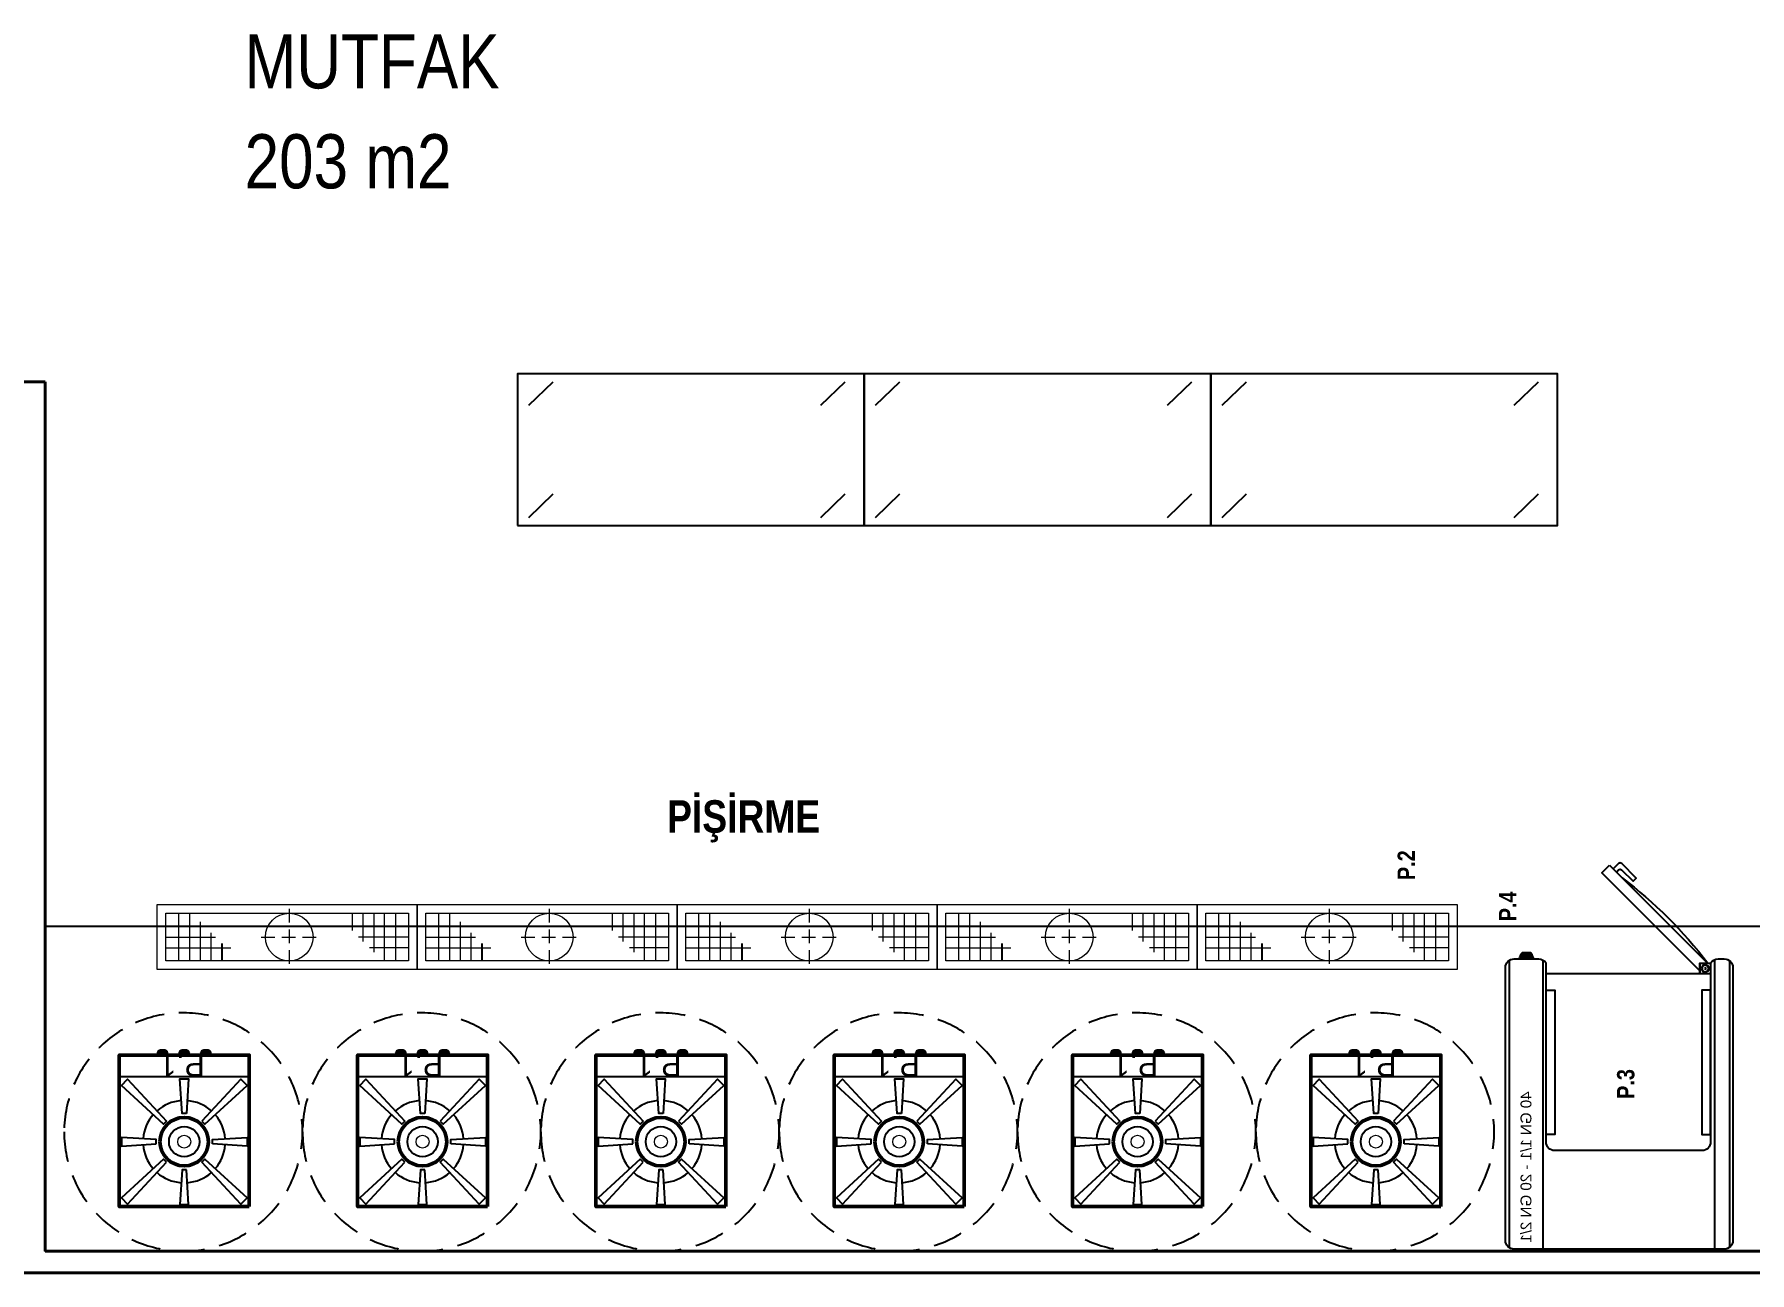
# Model space of a CAD drawing. Header units: centimetres. Extents: x 3125 to 7752, y 12316 to 13705.
# Drawn here: x 3966 to 4758, y 12317 to 12889 of the extents above; entities that cross this region are included whole.
import ezdxf
from ezdxf.enums import TextEntityAlignment as Align

# ---------------------------------------------------------------- set-up
doc = ezdxf.new("R2010")
doc.units = ezdxf.units.CM
doc.linetypes.add('DASHED2', pattern=[9.524999999999995, 6.349999999999998, -3.174999999999998])
doc.linetypes.add('HIDDEN', pattern=[0.375, 0.25, -0.125])
for name, color, linetype, lineweight in [('-DWG_ANA', 7, 'Continuous', 50), ('-DWG_DETAY1', 7, 'Continuous', 25), ('-DWG_DETAY2', 7, 'Continuous', 15), ('A_text', 7, 'Continuous', 9), ('BL-C', 140, 'Continuous', 0), ('DUVAR', 1, 'Continuous', 40), ('NO', 7, 'Continuous', 30), ('PLAN', 253, 'Continuous', 15), ('yerizg-a', 7, 'Continuous', 15), ('yerizg-b', 7, 'Continuous', 9)]:
    doc.layers.add(name, color=color, linetype=linetype, lineweight=lineweight)
doc.layers.add('0-MUTFAK', color=7, linetype='Continuous')
doc.layers.add('sıhhi tesisat', color=162, linetype='Continuous')
doc.styles.add('ekp-yazı', font='arial.ttf', dxfattribs={"height": 10})
doc.styles.add('GZP', font='ARIALN.TTF')
doc.styles.add('ROMANS', font='ROMANSTW.SHX', dxfattribs={"width": 0.8})
doc.styles.get("Standard").update_dxf_attribs({"font": 'arial.ttf'})

# ---------------------------------------------------------------- blocks, each defined once
blk = doc.blocks.new('1-OG6')
at = {"layer": '-DWG_DETAY1', "color": 0}
for points in [[(-30, 30), (-30, -30), (30, -30), (30, 30)], [(-8.106508875739678, 9.455621301774954), (-9.514792899408343, 8.035502958579853), (-29, 26), (-26.18343195266277, 28.84023668639065)], [(-1, 13), (1, 13), (2, 29), (-2, 29)], [(8.106508875739678, 9.455621301774954), (9.514792899408343, 8.035502958579853), (29, 26), (26.18343195266277, 28.84023668639065)], [(-13, 1), (-13, -1), (-29, -2), (-29, 2)], [(13, 1), (13, -1), (29, -2), (29, 2)], [(-8.106508875739678, -9.455621301774954), (-9.514792899408343, -8.035502958579853), (-29, -26), (-26.18343195266277, -28.84023668639065)], [(-1, -13), (1, -13), (2, -29), (-2, -29)], [(8.106508875739678, -9.455621301774954), (9.514792899408343, -8.035502958579853), (29, -26), (26.18343195266277, -28.84023668639065)]]:
    blk.add_lwpolyline(points, close=True, dxfattribs=at)
for points in [[(-1.441402574057633, 18.94524633303808, 0.1627473270990129), (-12.54640674280153, 14.2684153935952, 0.1627473270990129)], [(12.54640674280153, 14.2684153935952, 0.1627473270990137), (1.441402574057633, 18.94524633303808, 0.1627473270990137)], [(-14.35744449996537, 12.4444279671834, 0.1609194486079934), (-18.94524633303831, 1.441402574057974, 0.1609194486079934)], [(18.94524633303831, 1.441402574057974, 0.1609194486079939), (14.35744449996525, 12.4444279671834, 0.1609194486079939)], [(-18.94524633303831, -1.441402574057974, 0.160919448607993), (-14.35744449996537, -12.4444279671834, 0.160919448607993)], [(14.35744449996525, -12.4444279671834, 0.1609194486079941), (18.94524633303831, -1.441402574057974, 0.1609194486079941)], [(-12.54640674280153, -14.2684153935952, 0.1627473270990128), (-1.441402574057744, -18.94524633303808, 0.1627473270990128)], [(1.441402574057744, -18.94524633303808, 0.1627473270990134), (12.54640674280153, -14.2684153935952, 0.1627473270990134)]]:
    blk.add_lwpolyline(points, format="xyb", dxfattribs=at)
blk.add_circle((0, 0), 7, dxfattribs=at)
at = {"layer": '-DWG_DETAY2', "color": 0}
blk.add_circle((0, 0), 3, dxfattribs=at)
blk = doc.blocks.new('DE')
at = {"layer": '-DWG_ANA', "color": 0}
blk.add_lwpolyline([(-1128.999238348792, 18312.35682853686), (-1188.999238348792, 18312.35682853686), (-1188.999238348792, 18242.35682853686), (-1128.999238348792, 18242.35682853686)], close=True, dxfattribs=at)
blk.add_circle((-1158.999238348792, 18282.35682853686), 11.18033988749895, dxfattribs=at)
at = {"color": 7}
for points in [[(-1171.499238348792, 18241.83104591216), (-1166.499238348792, 18241.83104591216), (-1166.499238348792, 18242.35682853686), (-1171.499238348792, 18242.35682853686)], [(-1161.499238348792, 18241.83104591216), (-1156.499238348792, 18241.83104591216), (-1156.499238348792, 18242.35682853686), (-1161.499238348792, 18242.35682853686)], [(-1151.499238348792, 18241.83104591216), (-1146.499238348792, 18241.83104591216), (-1146.499238348792, 18242.35682853686), (-1151.499238348792, 18242.35682853686)]]:
    blk.add_lwpolyline(points, close=True, dxfattribs=at)
for points in [[(-1171.499238348792, 18241.47736683767), (-1170.999238348792, 18241.01228954226), (-1170.999238348792, 18240.99101374621, 0.414213562373095), (-1169.999238348792, 18239.99101374621), (-1167.999238348792, 18239.99101374621, 0.414213562373095), (-1166.999238348792, 18240.99101374621), (-1166.999238348792, 18241.01228954226), (-1166.499238348792, 18241.47736683767)], [(-1161.499238348792, 18241.47736683767), (-1160.999238348792, 18241.01228954226), (-1160.999238348792, 18240.99101374621, 0.414213562373095), (-1159.999238348792, 18239.99101374621), (-1157.999238348792, 18239.99101374621, 0.414213562373095), (-1156.999238348792, 18240.99101374621), (-1156.999238348792, 18241.01228954226), (-1156.499238348792, 18241.47736683767)], [(-1151.499238348792, 18241.47736683767), (-1150.999238348792, 18241.01228954226), (-1150.999238348792, 18240.99101374621, 0.414213562373095), (-1149.999238348792, 18239.99101374621), (-1147.999238348792, 18239.99101374621, 0.414213562373095), (-1146.999238348792, 18240.99101374621), (-1146.999238348792, 18241.01228954226), (-1146.499238348792, 18241.47736683767)]]:
    blk.add_lwpolyline(points, format="xyb", dxfattribs=at)
for points in [[(-1171.499238348792, 18241.47736683767), (-1169.499238348792, 18241.47736683767)], [(-1170.857708223022, 18241.22207432061), (-1167.140768474561, 18241.22207432061)], [(-1170.74923321387, 18240.98823843435), (-1167.249243483713, 18240.98823843435)], [(-1169.499238348792, 18241.83104591216), (-1169.499238348792, 18241.47736683767)], [(-1168.499238348792, 18241.83104591216), (-1168.499238348792, 18241.47736683767)], [(-1168.499238348792, 18241.47736683767), (-1166.499238348792, 18241.47736683767)], [(-1161.499238348792, 18241.47736683767), (-1159.499238348792, 18241.47736683767)], [(-1160.857708223022, 18241.22207432061), (-1157.140768474561, 18241.22207432061)], [(-1160.74923321387, 18240.98823843435), (-1157.249243483713, 18240.98823843435)], [(-1159.499238348792, 18241.83104591216), (-1159.499238348792, 18241.47736683767)], [(-1158.499238348792, 18241.83104591216), (-1158.499238348792, 18241.47736683767)], [(-1158.499238348792, 18241.47736683767), (-1156.499238348792, 18241.47736683767)], [(-1151.499238348792, 18241.47736683767), (-1149.499238348792, 18241.47736683767)], [(-1150.857708223022, 18241.22207432061), (-1147.140768474561, 18241.22207432061)], [(-1150.74923321387, 18240.98823843435), (-1147.249243483713, 18240.98823843435)], [(-1149.499238348792, 18241.83104591216), (-1149.499238348792, 18241.47736683767)], [(-1148.499238348792, 18241.83104591216), (-1148.499238348792, 18241.47736683767)], [(-1148.499238348792, 18241.47736683767), (-1146.499238348792, 18241.47736683767)], [(-1170.710937119987, 18240.75440254809), (-1167.287539577597, 18240.75440254809)], [(-1170.583344110438, 18240.52056666182), (-1167.415132587146, 18240.52056666182)], [(-1170.235461162094, 18240.27918597036), (-1167.763015535489, 18240.27918597036)], [(-1160.710937119987, 18240.75440254809), (-1157.287539577597, 18240.75440254809)], [(-1160.583344110438, 18240.52056666182), (-1157.415132587146, 18240.52056666182)], [(-1160.235461162094, 18240.27918597036), (-1157.763015535489, 18240.27918597036)], [(-1150.710937119987, 18240.75440254809), (-1147.287539577597, 18240.75440254809)], [(-1150.583344110438, 18240.52056666182), (-1147.415132587146, 18240.52056666182)], [(-1150.235461162094, 18240.27918597036), (-1147.763015535489, 18240.27918597036)]]:
    blk.add_lwpolyline(points, dxfattribs=at)
at = {"layer": '0-MUTFAK', "color": 0, "linetype": 'HIDDEN', "ltscale": 55}
blk.add_circle((-1159.389215897063, 18277.86572197454), 55, dxfattribs=at)
at = {"layer": 'DUVAR', "color": 5}
for p, q in [((-1161.499238348792, 18242.35682853686), (-1166.499238348792, 18242.35682853686)), ((-1151.499238348792, 18242.35682853686), (-1156.499238348792, 18242.35682853686))]:
    blk.add_line(p, q, dxfattribs=at)
at = {"layer": 'PLAN', "color": 0, "linetype": 'Continuous', "xscale": -1}
blk.add_blockref('1-OG6', (-1158.999238348792, 18282.35682853686), dxfattribs=at)
at = {"layer": 'NO', "linetype": 'Continuous', "style": 'ROMANS', "width": 0.8}
blk.add_attdef('NO', text='', height=10, dxfattribs=at).set_placement((-1159.999238348792, 18247.19573383229), align=Align.MIDDLE)
blk = doc.blocks.new('ghggfhh')
at = {"color": 7}
blk.add_lwpolyline([(1188.70887886518, 1333.348928259998), (1193.70887886518, 1333.348928259998), (1193.70887886518, 1333.874710884695), (1188.70887886518, 1333.874710884695)], close=True, dxfattribs=at)
blk.add_lwpolyline([(1188.70887886518, 1332.995249185514), (1189.20887886518, 1332.530171890104), (1189.20887886518, 1332.508896094053, 0.414213562373095), (1190.20887886518, 1331.508896094053), (1192.20887886518, 1331.508896094053, 0.414213562373095), (1193.20887886518, 1332.508896094053), (1193.20887886518, 1332.530171890104), (1193.70887886518, 1332.995249185514)], format="xyb", dxfattribs=at)
for points in [[(1188.70887886518, 1332.995249185514), (1190.70887886518, 1332.995249185514)], [(1189.35040899095, 1332.739956668449), (1193.06734873941, 1332.739956668449)], [(1189.458884000102, 1332.506120782187), (1192.958873730258, 1332.506120782187)], [(1189.497180093985, 1332.272284895925), (1192.920577636375, 1332.272284895925)], [(1189.624773103534, 1332.038449009662), (1192.792984626826, 1332.038449009662)], [(1189.972656051877, 1331.7970683182), (1192.445101678482, 1331.7970683182)], [(1190.70887886518, 1333.348928259998), (1190.70887886518, 1332.995249185514)], [(1191.70887886518, 1333.348928259998), (1191.70887886518, 1332.995249185514)], [(1191.70887886518, 1332.995249185514), (1193.70887886518, 1332.995249185514)]]:
    blk.add_lwpolyline(points, dxfattribs=at)
blk = doc.blocks.new('dsfdsdfdsf')
at = {"color": 7}
for p, q in [((-1536.890719654912, -3820.135621459689), (-1633.890719654912, -3820.135621459689)), ((-1637.890719654912, -3824.135621459689), (-1637.890719654912, -3950.135621459689)), ((-1532.890719654912, -3950.135621459689), (-1532.890719654912, -3824.135621459689)), ((-1633.890719654912, -3954.135621459689), (-1622.531372826132, -3954.135621459689)), ((-1539.763268708652, -3954.135621459689), (-1536.890719654912, -3954.135621459689))]:
    blk.add_line(p, q, dxfattribs=at)
for points in [[(-1636.101430908639, -3953.469201480124), (-1636.101430908639, -3820.802041439254)], [(-1620.626317330323, -3953.652831086352), (-1620.626317330323, -3820.135621459689)], [(-1541.444162356485, -3953.765304165473), (-1541.444162356485, -3820.135621459689)], [(-1534.496142091222, -3953.339681117604), (-1534.496142091222, -3820.931561801774)], [(-1548.166890725676, -3952.236896588087), (-1548.166890725676, -3947.236896588087), (-1619.127750809107, -3947.236896588087), (-1619.127750809107, -3952.236896588087)], [(-1548.166890725676, -3948.687611638934), (-1593.368922355347, -3993.889643268604), (-1589.833388449414, -3997.425177174537)], [(-1589.833388449414, -3997.425177174537), (-1544.645107862966, -3952.236896588087)]]:
    blk.add_lwpolyline(points, dxfattribs=at)
for points in [[(-1543.166890725676, -3952.236896588087), (-1543.166890725676, -3869.650457671385, 0.4142135623730951), (-1547.166890725676, -3865.650457671385), (-1615.127750809107, -3865.650457671385, 0.4142135623730951), (-1619.127750809107, -3869.650457671385), (-1619.127750809107, -3952.236896588087)], [(-1585.663409451497, -3995.254241411711, 0.4142135623730951), (-1584.249195889124, -3995.254241411711), (-1578.985748964126, -3989.990794486713), (-1577.516161780176, -3991.460381670662), (-1584.232501126322, -3998.176721016808, -0.414213562373095), (-1585.646714688695, -3998.176721016808), (-1586.409195091459, -3997.414240614045), (-1588.11582349019, -3995.707612215313), (-1586.662931069043, -3994.254719794165), (-1585.663409451497, -3995.254241411711)]]:
    blk.add_lwpolyline(points, format="xyb", dxfattribs=at)
for points in [[(-1619.127750809107, -3939.640772768416), (-1615.127750809107, -3939.640772768416), (-1615.127750809107, -3873.074692070906), (-1619.127750809107, -3873.074692070906)], [(-1543.166890725676, -3939.640772768416), (-1547.166890725676, -3939.640772768416), (-1547.166890725676, -3873.074692070906), (-1543.166890725676, -3873.074692070906)], [(-1543.166890725676, -3947.236896588087), (-1548.166890725676, -3947.236896588087), (-1548.166890725676, -3952.236896588087), (-1543.166890725676, -3952.236896588087)]]:
    blk.add_lwpolyline(points, close=True, dxfattribs=at)
for radius in [1.741322653301268, 1.485717978297089, 0.2927839224189484]:
    blk.add_circle((-1545.666890725676, -3949.723145544866), radius, dxfattribs=at)
for centre, radius, start, end in [((-1633.890719654912, -3824.135621459689), 4, 90, 180), ((-1536.890719654912, -3824.135621459689), 4, 0, 90), ((-1633.890719654912, -3950.135621459689), 4, 180, 270), ((-1536.890719654912, -3950.135621459689), 4, 270, 0), ((-1622.531372826132, -3950.135621459689), 4, 270, 328.3102940135735), ((-1713.437572280122, -3822.013755469422), 213.3347243430213, 307.3499414003874, 322.3803395542051), ((-1539.763268708652, -3950.135621459689), 4, 211.6897059864264, 270)]:
    blk.add_arc(centre, radius, start, end, dxfattribs=at)
at = {"color": 7, "xscale": 1.276185955557594, "yscale": 1.276185955557594, "zscale": 1.276185955557594}
blk.add_blockref('ghggfhh', (-3148.415087583771, -5656.407793964182), dxfattribs=at)
at = {"color": 7, "insert": (-1630.909772216604, -3892.954341304783), "char_height": 5, "attachment_point": 1, "rotation": 90}
blk.add_mtext_dynamic_manual_height_columns('\\A1;40 GN 1/1 - 20 GN 2/1     ', width=72.26936301982641, gutter_width=12.5, heights=[0], dxfattribs=at)
blk = doc.blocks.new('Y-SIFON')
at = {"layer": 'yerizg-a', "color": 0, "linetype": 'Continuous'}
blk.add_circle((0, 0), 11, dxfattribs=at)
at = {"layer": 'yerizg-b', "color": 0, "linetype": 'DASHED2'}
for points in [[(0, 13), (0, -13)], [(-13, 0), (13, 0)]]:
    blk.add_lwpolyline(points, dxfattribs=at)
blk = doc.blocks.new('FGEWRW')
at = {"layer": 'BL-C', "linetype": 'Continuous'}
for p, q in [((418958.3705458717, 6392413.230694536, -8.789821436e-06), (418958.3705458717, 6392391.230694536, -8.789821436e-06)), ((418963.3705458717, 6392391.230694536, -8.789821436e-06), (418963.3705458717, 6392413.230694536, -8.789821436e-06)), ((418968.3705458717, 6392413.230694536, -8.789821436e-06), (418968.3705458717, 6392395.230694536, -8.789821436e-06)), ((418973.3705458717, 6392413.230694536, -8.789821436e-06), (418973.3705458717, 6392400.230694536, -8.789821436e-06)), ((418978.3705458718, 6392413.230694536, -8.789821436e-06), (418978.3705458718, 6392405.230694536, -8.789821436e-06)), ((419053.3705458717, 6392413.230694536, -8.789821436e-06), (419053.3705458717, 6392391.230694536, -8.789821436e-06)), ((419058.3705458717, 6392391.230694536, -8.789821436e-06), (419058.3705458717, 6392413.230694536, -8.789821436e-06)), ((418952.3705458717, 6392407.230694536, -8.789821436e-06), (418980.3705458717, 6392407.230694536, -8.789821436e-06)), ((419064.3705458717, 6392407.230694536, -8.789821436e-06), (419046.3705458717, 6392407.230694536, -8.789821436e-06)), ((419048.3705458717, 6392391.230694536, -8.789821436e-06), (419048.3705458717, 6392409.230694536, -8.789821436e-06)), ((418952.3705458717, 6392402.230694536, -8.789821436e-06), (418975.3705458717, 6392402.230694536, -8.789821436e-06)), ((419064.3705458717, 6392402.230694536, -8.789821436e-06), (419041.3705458717, 6392402.230694536, -8.789821436e-06)), ((419043.3705458717, 6392391.230694536, -8.789821436e-06), (419043.3705458717, 6392404.230694536, -8.789821436e-06)), ((418952.3705458717, 6392397.230694536, -8.789821436e-06), (418970.3705458717, 6392397.230694536, -8.789821436e-06)), ((419064.3705458717, 6392397.230694536, -8.789821436e-06), (419034.3705458717, 6392397.230694536, -8.789821436e-06))]:
    blk.add_line(p, q, dxfattribs=at)
at = {"layer": 'BL-C', "linetype": 'Continuous', "elevation": -8.789821436e-06}
for points in [[(419068.3705458717, 6392417.230694536), (418948.3705458718, 6392417.230694536), (418948.3705458718, 6392387.230694536), (419068.3705458717, 6392387.230694536)], [(419064.3705458717, 6392413.230694536), (418952.3705458717, 6392413.230694536), (418952.3705458717, 6392391.230694536), (419064.3705458717, 6392391.230694536)]]:
    blk.add_lwpolyline(points, close=True, dxfattribs=at)
at = {"layer": 'sıhhi tesisat'}
blk.add_line((419038.3705458717, 6392391.230694536, -8.789821436e-06), (419038.3705458717, 6392399.230694536, -8.789821436e-06), dxfattribs=at)
at = {"layer": 'BL-C', "linetype": 'Continuous', "extrusion": (0, 0, -1), "zscale": -1}
blk.add_blockref('Y-SIFON', (-419007.3705458718, 6392402.230694536, 8.789821436e-06), dxfattribs=at)
at = {"layer": 'BL-C', "linetype": 'Continuous', "style": 'ROMANS', "text_generation_flag": 4, "width": 0.7999999999883585}
blk.add_attdef('YRNO', text='', height=10, rotation=180, dxfattribs=at).set_placement((418965.3705458717, 6392377.230694536, -8.789821436e-06), align=Align.MIDDLE)

msp = doc.modelspace()

# ---------------------------------------------------------------- linework, layer by layer
for p, q in [((4194.386089507821, 12717.89131769579), (4205.562970802453, 12728.75011787369)), ((4329.12944580019, 12717.89131769579), (4340.306327094822, 12728.75011787369)), ((4354.386089507821, 12717.89131769579), (4365.562970802453, 12728.75011787369)), ((4489.12944580019, 12717.89131769579), (4500.306327094822, 12728.75011787369)), ((4514.386089507821, 12717.89131769579), (4525.562970802453, 12728.75011787369)), ((4649.12944580019, 12717.89131769579), (4660.306327094822, 12728.75011787369)), ((4194.386089507821, 12666.07934769004), (4205.562970802453, 12676.93814786793)), ((4329.12944580019, 12666.07934769004), (4340.306327094822, 12676.93814786793)), ((4354.386089507821, 12666.07934769004), (4365.562970802453, 12676.93814786793)), ((4489.12944580019, 12666.07934769004), (4500.306327094822, 12676.93814786793)), ((4514.386089507821, 12666.07934769004), (4525.562970802453, 12676.93814786793)), ((4649.12944580019, 12666.07934769004), (4660.306327094822, 12676.93814786793))]:
    msp.add_line(p, q)
for points in [[(4189.132819388582, 12662.41285727508), (4349.132819388582, 12662.41285727508), (4349.132819388582, 12732.41285727508), (4189.132819388582, 12732.41285727508)], [(4349.132819388582, 12662.41285727508), (4509.132819388582, 12662.41285727508), (4509.132819388582, 12732.41285727508), (4349.132819388582, 12732.41285727508)], [(4509.132819388582, 12662.41285727508), (4669.132819388582, 12662.41285727508), (4669.132819388582, 12732.41285727508), (4509.132819388582, 12732.41285727508)]]:
    msp.add_lwpolyline(points, close=True)
at = {"layer": '0-MUTFAK', "color": 0}
msp.add_lwpolyline([(4766.279858234979, 12327.32949363871), (3971.104076154359, 12327.32949363871), (3971.104076154359, 12477.32949363871), (4766.279858234979, 12477.32949363871)], close=True, dxfattribs=at)
at = {"layer": 'DUVAR', "color": 5}
for p, q in [((3971.104076154359, 12728.71487386325), (3755.779858234969, 12728.71487386325)), ((3971.104076154359, 12728.71487386325), (3971.10407615436, 12327.32949363871)), ((3971.104076154359, 12327.32949363871), (4766.279858234979, 12327.32949363871)), ((3283.779858234969, 12317.32949363871), (5191.281671546181, 12317.32949363871))]:
    msp.add_line(p, q, dxfattribs=at)

# ---------------------------------------------------------------- block references
at = {"color": 7, "xscale": -1, "rotation": 180}
msp.add_blockref('dsfdsdfdsf', (6282.965353682608, 8508.088801465468), dxfattribs=at)
at = {"layer": '0-MUTFAK', "color": 0, "xscale": -1}
for p in [(423091.1293625454, -6379929.903483065, 8.789821436e-06), (423211.1293625453, -6379929.903483065, 8.789821436e-06), (423331.1293625452, -6379929.903483065, 8.789821436e-06), (423451.1293625452, -6379929.903483065, 8.789821436e-06), (423571.1293625451, -6379929.903483065, 8.789821436e-06)]:
    msp.add_blockref('FGEWRW', p, dxfattribs=at)
at = {"layer": '0-MUTFAK', "color": 0}
ref = msp.add_blockref('DE', (5194.279398815786, 30660.19521561325), dxfattribs=dict(at, xscale=-1, rotation=180))
ref.add_attrib('NO', 'P.1', dxfattribs={"layer": 'NO', "linetype": 'Continuous', "height": 10, "rotation": 180, "style": 'ekp-yazı'}).set_placement((4034.280160466994, 12412.99948178095), align=Align.MIDDLE)
ref = msp.add_blockref('DE', (5304.279398815786, 30660.19521561325), dxfattribs=dict(at, xscale=-1, rotation=180))
ref.add_attrib('NO', 'P.1', dxfattribs={"layer": 'NO', "linetype": 'Continuous', "height": 10, "rotation": 180, "style": 'ekp-yazı'}).set_placement((4144.280160466995, 12412.99948178095), align=Align.MIDDLE)
ref = msp.add_blockref('DE', (5414.279398815786, 30660.19521561325), dxfattribs=dict(at, xscale=-1, rotation=180))
ref.add_attrib('NO', 'P.1', dxfattribs={"layer": 'NO', "linetype": 'Continuous', "height": 10, "rotation": 180, "style": 'ekp-yazı'}).set_placement((4254.280160466995, 12412.99948178095), align=Align.MIDDLE)
ref = msp.add_blockref('DE', (5524.279398815786, 30660.19521561325), dxfattribs=dict(at, xscale=-1, rotation=180))
ref.add_attrib('NO', 'P.1', dxfattribs={"layer": 'NO', "linetype": 'Continuous', "height": 10, "rotation": 180, "style": 'ekp-yazı'}).set_placement((4364.280160466995, 12412.99948178095), align=Align.MIDDLE)
ref = msp.add_blockref('DE', (5634.279398815786, 30660.19521561325), dxfattribs=dict(at, xscale=-1, rotation=180))
ref.add_attrib('NO', 'P.1', dxfattribs={"layer": 'NO', "linetype": 'Continuous', "height": 10, "rotation": 180, "style": 'ekp-yazı'}).set_placement((4474.280160466995, 12412.99948178095), align=Align.MIDDLE)
ref = msp.add_blockref('DE', (5744.279398815786, 30660.19521561325), dxfattribs=dict(at, xscale=-1, rotation=180))
ref.add_attrib('NO', 'P.1', dxfattribs={"layer": 'NO', "linetype": 'Continuous', "height": 10, "rotation": 180, "style": 'ekp-yazı'}).set_placement((4584.280160466995, 12412.99948178095), align=Align.MIDDLE)

# ---------------------------------------------------------------- texts
at = {"layer": 'A_text', "style": 'GZP'}
for s, p in [('MUTFAK', (4063.15252069069, 12864.20646745932)), ('203 m2', (4063.15252069069, 12818.04704971025))]:
    msp.add_text(s, height=25, dxfattribs=at).set_placement(p)
at = {"layer": 'A_text', "insert": (4328.799490575097, 12535.50546775943), "char_height": 15, "attachment_point": 3, "style": 'GZP'}
msp.add_mtext_dynamic_manual_height_columns('{\\fArial Narrow|b1|i0|c162|p34;PİŞİRME}', width=187.0193275309866, gutter_width=12.5, heights=[0], dxfattribs=at)
at = {"layer": 'A_text', "char_height": 8, "attachment_point": 7, "rotation": 90.00000000000001, "style": 'GZP'}
for s, insert in [('{\\fArial Narrow|b1|i0|c162|p34;P.2}', (4603.336625390031, 12498.63315086952)), ('{\\fArial Narrow|b1|i0|c162|p34;P.4}', (4650.097964692242, 12479.62876179818)), ('{\\fArial Narrow|b1|i0|c162|p34;P.3}', (4704.715907543519, 12397.60143870969))]:
    msp.add_mtext_dynamic_manual_height_columns(s, width=187.0193275309866, gutter_width=12.5, heights=[0], dxfattribs=dict(at, insert=insert))

doc.saveas('drawing.dxf')
